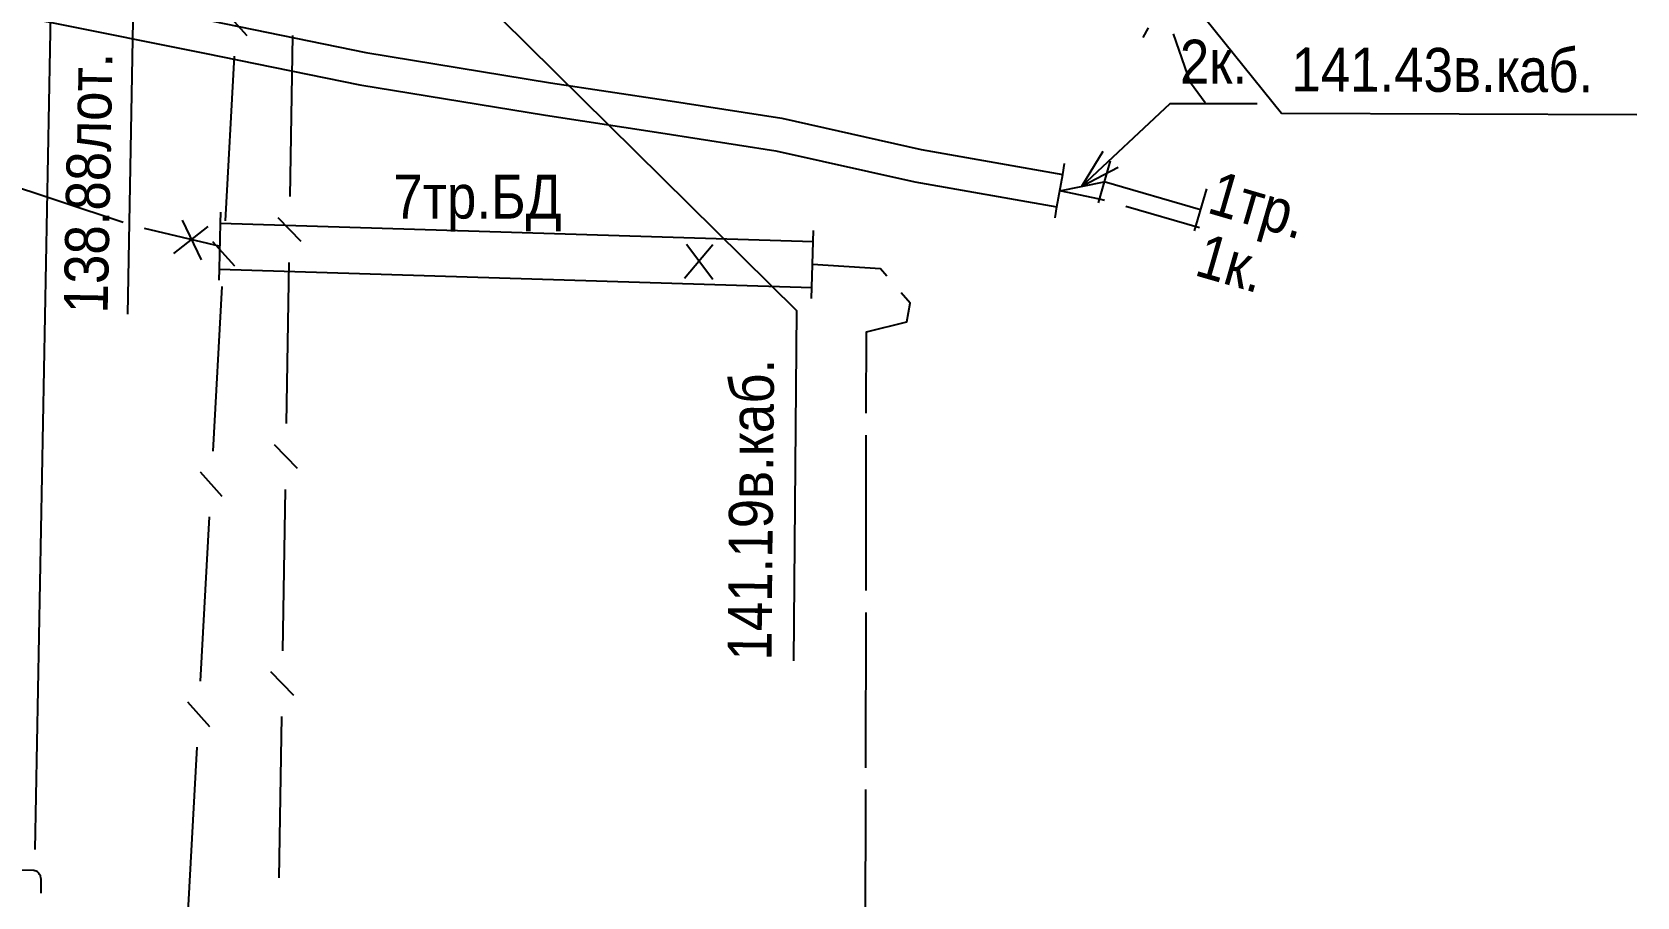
# Model space of a CAD drawing. Header units: metres. Extents: x -3947 to -3704, y 4976 to 6609.
# Drawn here: x -3812.87 to -3776.3, y 5279.19 to 5298.89 of the extents above; entities that cross this region are included whole.
import ezdxf
from ezdxf.enums import TextEntityAlignment as Align

# ---------------------------------------------------------------- set-up
doc = ezdxf.new("R2010")
doc.units = ezdxf.units.M
doc.header["$MEASUREMENT"] = 0
for name, color, linetype, lineweight in [('Водосток', 7, 'Continuous', 25), ('Кабели', 7, 'Continuous', 25), ('Кабель связи', 7, 'Continuous', 25), ('Кабель электрический', 7, 'Continuous', 25)]:
    doc.layers.add(name, color=color, linetype=linetype, lineweight=lineweight)
doc.styles.add('Style-RUSSIAN_1251', font='RUSSIAN_1251.shx')
doc.styles.add('Style-RUSSIAN_1251 I 0.00000', font='RUSSIAN_1251.shx')

msp = doc.modelspace()

# ---------------------------------------------------------------- linework, layer by layer
at = {"layer": 'Водосток', "linetype": 'Continuous'}
msp.add_line((-3812.419, 5300.927), (-3812.804, 5280.273), dxfattribs=at)
at = {"layer": 'Водосток', "linetype": 'Continuous', "flags": 128}
for points in [[(-3812.719, 5300.932), (-3810.554, 5299.989), (-3810.694, 5292.471)], [(-3812.662, 5279.281), (-3812.657, 5279.558), (-3812.658, 5279.598), (-3812.664, 5279.627), (-3812.675, 5279.669), (-3812.693, 5279.706), (-3812.713, 5279.734), (-3812.742, 5279.76), (-3812.774, 5279.781), (-3812.801, 5279.788), (-3812.829, 5279.793), (-3813.414, 5279.804), (-3813.439, 5279.8), (-3813.46, 5279.794), (-3813.485, 5279.78), (-3813.504, 5279.765), (-3813.527, 5279.742), (-3813.548, 5279.717), (-3813.563, 5279.686), (-3813.58, 5279.64), (-3813.585, 5279.603), (-3813.591, 5279.294)]]:
    msp.add_lwpolyline(points, dxfattribs=at)
at = {"layer": 'Кабели', "linetype": 'Continuous', "flags": 128}
for points in [[(-3792.68, 5307.33), (-3784.401, 5297.044), (-3776.303, 5297.019)], [(-3808.92, 5305.86), (-3795.45, 5292.554), (-3795.52, 5284.569)]]:
    msp.add_lwpolyline(points, dxfattribs=at)
at = {"layer": 'Кабель связи', "linetype": 'Continuous'}
for p, q in [((-3808.471, 5299.37), (-3807.97, 5298.812)), ((-3806.984, 5295.145), (-3806.925, 5298.817)), ((-3808.261, 5298.342), (-3808.464, 5294.595)), ((-3806.735, 5294.126), (-3807.257, 5294.664)), ((-3808.755, 5294.125), (-3808.255, 5293.567)), ((-3807.067, 5289.973), (-3807.008, 5293.645)), ((-3808.545, 5293.097), (-3808.749, 5289.349)), ((-3806.818, 5288.953), (-3807.34, 5289.492)), ((-3809.039, 5288.879), (-3808.539, 5288.321)), ((-3807.15, 5284.8), (-3807.091, 5288.473)), ((-3808.83, 5287.851), (-3809.033, 5284.104)), ((-3806.901, 5283.781), (-3807.423, 5284.32)), ((-3809.324, 5283.634), (-3808.823, 5283.076)), ((-3807.233, 5279.628), (-3807.174, 5283.3)), ((-3809.114, 5282.606), (-3809.317, 5278.858))]:
    msp.add_line(p, q, dxfattribs=at)
at = {"layer": 'Кабель электрический', "linetype": 'Continuous'}
for p, q in [((-3787.552, 5298.772), (-3787.428, 5298.989)), ((-3788.945, 5295.38), (-3788.462, 5296.179)), ((-3789.385, 5295.649), (-3789.342, 5295.896)), ((-3788.945, 5295.38), (-3788.119, 5295.815)), ((-3788.3, 5295.96), (-3788.58, 5295)), ((-3814.161, 5295.679), (-3810.79, 5294.564)), ((-3789.515, 5294.911), (-3789.385, 5295.649)), ((-3789.45, 5295.28), (-3788.44, 5295.48)), ((-3788.55, 5295.09), (-3789.45, 5295.28)), ((-3788.429, 5295.055), (-3788.55, 5295.09)), ((-3786.108, 5295.322), (-3786.388, 5294.362)), ((-3808.569, 5294.54), (-3808.563, 5294.79)), ((-3789.559, 5294.665), (-3789.515, 5294.911)), ((-3786.266, 5294.434), (-3787.948, 5294.917)), ((-3810.309, 5294.429), (-3808.582, 5294.015)), ((-3808.86, 5294.468), (-3809.647, 5293.852)), ((-3809.444, 5294.606), (-3809.014, 5293.702)), ((-3808.595, 5293.49), (-3808.569, 5294.54)), ((-3795.067, 5294.123), (-3795.059, 5294.373)), ((-3797.356, 5294.044), (-3798.001, 5293.281)), ((-3797.955, 5294.061), (-3797.352, 5293.263)), ((-3795.099, 5293.073), (-3795.067, 5294.123)), ((-3808.601, 5293.241), (-3808.595, 5293.491)), ((-3795.107, 5292.823), (-3795.099, 5293.073)), ((-3793.865, 5286.175), (-3793.861, 5289.714)), ((-3793.87, 5282.136), (-3793.866, 5285.675)), ((-3793.875, 5278.096), (-3793.871, 5281.636))]:
    msp.add_line(p, q, dxfattribs=at)
at = {"layer": 'Кабель электрический', "linetype": 'Continuous', "flags": 128}
for points in [[(-3816.894, 5300.689), (-3814.613, 5300.279), (-3812.319, 5299.858), (-3808.786, 5299.148), (-3805.262, 5298.429), (-3801.052, 5297.74), (-3798.423, 5297.341), (-3795.78, 5296.929), (-3792.606, 5296.218), (-3789.385, 5295.649)], [(-3817.026, 5299.951), (-3814.747, 5299.541), (-3812.461, 5299.122), (-3808.934, 5298.412), (-3805.398, 5297.691), (-3801.168, 5297), (-3798.537, 5296.599), (-3795.92, 5296.191), (-3792.754, 5295.482), (-3789.515, 5294.911)], [(-3786.14, 5297.279), (-3786.47, 5297.74), (-3786.864, 5298.855)], [(-3788.945, 5295.38), (-3786.94, 5297.27), (-3784.956, 5297.27)], [(-3786.248, 5294.842), (-3788.44, 5295.48)], [(-3808.569, 5294.54), (-3795.067, 5294.123)], [(-3793.393, 5293.331), (-3793.536, 5293.497), (-3795.083, 5293.598)], [(-3808.595, 5293.49), (-3795.099, 5293.073)], [(-3793.86, 5290.214), (-3793.858, 5292.064), (-3792.938, 5292.294), (-3792.861, 5292.716), (-3793.066, 5292.952)]]:
    msp.add_lwpolyline(points, dxfattribs=at)

# ---------------------------------------------------------------- texts
at = {"layer": 'Водосток', "linetype": 'Continuous', "style": 'Style-RUSSIAN_1251', "width": 0.9}
msp.add_text('138.88лот.', height=1, rotation=88.932, dxfattribs=at).set_placement((-3812.144, 5292.498), align=Align.TOP_LEFT)
at = {"layer": 'Кабели', "linetype": 'Continuous', "style": 'Style-RUSSIAN_1251', "width": 0.9}
for s, rotation, p in [('141.43в.каб.', 359.8247, (-3784.172, 5298.543)), ('141.19в.каб.', 89.4932, (-3797.02, 5284.582))]:
    msp.add_text(s, height=1, rotation=rotation, dxfattribs=at).set_placement(p, align=Align.TOP_LEFT)
at = {"layer": 'Кабель электрический', "linetype": 'Continuous', "style": 'Style-RUSSIAN_1251', "width": 0.9}
msp.add_text('2к.', height=1, dxfattribs=at).set_placement((-3786.715, 5298.72), align=Align.TOP_LEFT)
at = {"layer": 'Кабель электрический', "linetype": 'Continuous', "style": 'Style-RUSSIAN_1251 I 0.00000', "width": 0.9}
msp.add_text('7тр.БД', height=1, dxfattribs=at).set_placement((-3804.633, 5294.645))
for s, rotation, p in [('1тр.', 343.765, (-3786.126, 5294.787)), ('1к.', 343.968, (-3786.414, 5293.363))]:
    msp.add_text(s, height=1, rotation=rotation, dxfattribs=at).set_placement(p)

doc.saveas('drawing.dxf')
